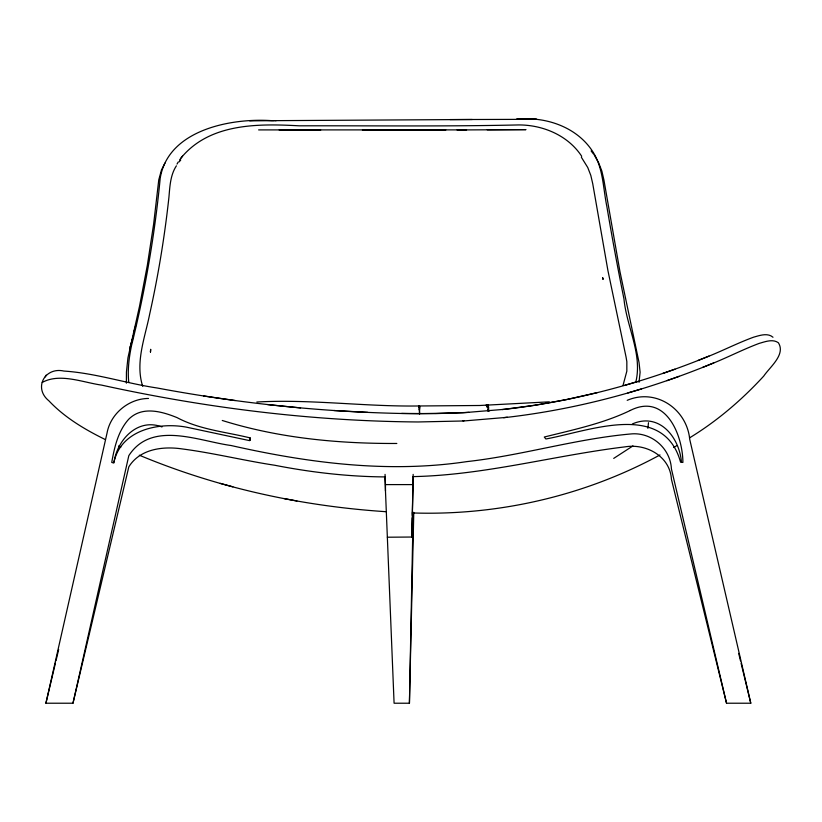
<?xml version="1.0" encoding="UTF-8"?>
<svg xmlns="http://www.w3.org/2000/svg" width="822" height="822" viewBox="0 0 822 822"><rect width="100%" height="100%" fill="white"/><g stroke="black" fill="none" stroke-linecap="round" stroke-linejoin="round"><path stroke-width="1.23" d="M384.902 476.904L394.087 703.221L409.428 703.221L413.158 512.281M387.347 537.218L411.843 537.033M411.843 537.218L412.264 517.798M411.873 535.533L413.158 474.386M409.428 703.221L413.785 512.435M412.315 515.363L413.261 476.904M256.834 402.009C310.922 399.009 364.906 406.798 419.025 405.965L419.117 407.352L419.128 405.976L479.729 405.493L549.332 401.835M488.402 405.205L485.823 405.256M639.023 382.322L640.112 372.202L639.013 362.358L619.952 271.579L603.882 179.823L601.858 171.079L598.632 162.766L594.244 154.998M250.145 437.91L249.672 440.643L186.368 427.142C158.071 421.922 120.228 430.225 113.785 463.063L111.751 462.426C114.392 447.26 118.121 431.026 128.653 419.302C141.949 405.791 161.708 411.39 177.028 417.607C199.838 429.731 225.495 431.827 250.145 437.91L250.145 440.387M164.914 163.177L161.461 170.01L158.769 179.854L153.642 224.036L147.333 265.331L139.524 306.236L127.955 357.796L126.444 371.996L126.393 383.175M385.179 476.914C348.045 476.668 311.035 472.352 274.62 465.231C243.785 460.546 213.401 453.004 182.474 448.966C163.177 446.058 140.048 448.74 128.818 466.845L72.973 703.221L45.909 703.221L107.035 433.071C110.497 413.651 128.859 398.567 148.494 398.454M72.973 703.221L128.818 455.655C151.69 420.206 198.472 441.095 231.074 445.514C308.209 462.94 387.974 473.421 466.824 461.615C521.836 455.522 575.246 438.948 630.351 434.006C651.137 431.642 670.392 448.113 671.42 468.91L726.535 703.221L750.784 703.221L689.73 439.369C686.863 409.079 656.12 388.005 627.207 400.324M45.909 703.221L55.403 663.241M55.999 660.744L58.67 649.493M635.735 382.364C642.783 354.292 626.508 326.663 623.96 298.859L623.764 297.954C617.63 267.561 612 237.075 606.852 206.497C602.999 187.817 603.317 167.38 592.333 150.971C576.099 126.413 544.729 116.231 516.38 119.293L536.766 119.324L450.055 119.57M114.032 462.077C117.341 439.616 137.788 417.617 161.985 426.957M129.568 349.432L133.452 335.869M130.225 346.689L133.411 335.602M133.483 333.259L135.99 324.628M647.87 428.344L648.486 422.714M623.004 385.497L626.837 371.164L626.837 361.639L626.056 357.015L607.961 270.787L592.724 183.676L590.802 175.384L587.74 167.493L581.36 157.238M772.988 337.246C767.553 332.53 759.631 335.499 753.558 337.195C737.149 343.195 721.603 351.313 705.307 357.601C641.479 383.391 574.342 401.259 505.92 409.192L462.95 412.767L418.069 413.723C330.567 412.942 243.209 404.105 157.218 388.005C125.961 383.36 95.568 373.116 63.952 371.061C44.912 366.704 33.075 387.953 48.868 400.797C64.589 417.463 84.604 429.372 105.011 439.421M45.241 376.877L46.135 375.109M177.028 164.081L178.23 161.996M176.401 165.818C170.298 175.076 169.877 186.532 168.931 197.198C164.657 236.52 158.235 275.596 149.655 314.21C145.011 337.523 135.003 362.533 142.72 386.361M179.545 159.971L182.546 156.17M180.984 158.03C209.579 123.033 258.293 123.588 299.208 125.817C372.356 125.643 445.534 126.588 518.661 124.934C542.962 124.862 568.146 135.486 581.709 156.303M179.186 161.862L180.748 159.992M42.261 382.446C59.708 372.715 83.094 382.528 101.558 385.097L101.64 385.117C205.541 407.897 311.641 421.183 418.069 421.963L463.67 420.977L507.369 417.309C576.972 409.181 645.26 390.882 710.095 364.413C726.679 357.94 742.492 349.627 759.158 343.401C765.169 341.726 772.742 338.674 778.393 342.774C785.873 354.621 769.875 366.972 763.73 376.096C741.886 399.872 717.082 421.08 689.483 437.91M632.94 445.914L613.705 458.399M673.701 447.507L676.855 445.586M659.984 454.946C586.723 494.752 502.961 514.654 419.662 513.134L412.274 512.969M702.646 367.403L713.784 362.872M697.97 360.519L708.924 356.101M632.375 423.947C659.491 412.079 679.517 437.479 681.479 462.406M666.919 380.668L679.208 376.322M662.84 373.435L674.924 369.201M627.926 392.947L641.263 389.001M624.484 385.415L637.605 381.562M597.306 392.587L566.584 399.564L534.834 405.267L502.263 409.572M503.65 417.699L507.297 417.206M472.229 119.498L271.856 120.67C231.249 117.823 167.986 129.753 160.187 178.364C154.803 234.66 145.186 290.536 131.561 345.415C129.023 357.498 127.461 370.013 128.766 382.333M469.074 412.377L435.506 413.63L401.639 413.425M412.87 476.616C484.61 475.178 554.069 455.47 624.936 446.87C646.133 443.233 670.115 456.292 671.42 479.236L726.535 703.221M274.99 120.659L276.233 120.639M249.734 120.865L274.168 120.649M396.831 443.469C338.006 443.716 278.617 438.105 222.259 420.474M258.622 129.907L466.567 129.886M487.271 129.784L525.998 129.619L457.094 129.958M445.801 129.979L362.42 130.082M320.714 130.04L279.182 129.958M385.056 474.386L385.467 484.6L412.891 484.6M386.268 511.716C301.715 506.198 217.594 487.898 139.319 455.203M333.968 410.517L367.722 412.367M267.571 404.568L300.544 407.907M203.537 395.937L235.195 400.55M284.032 498.564L296.917 500.988M220.204 483.357L232.873 486.809M118.604 445.966L120.885 447.034M591.121 150.929L593.463 153.981M738.701 653.418L740.509 660.888M741.115 663.375L750.784 703.221M419.025 405.965L419.138 406.941M419.138 406.952L419.559 414.093L419.662 406.181M385.467 484.6L385.467 490.919M602.732 277.836L603.009 279.254L602.732 277.836M150.662 349.412L150.457 352.022L150.662 349.412M463.783 420.802L463.125 420.833L463.783 420.802M630.32 410.445C603.214 423.546 573.324 429.762 544.287 437.027L545.859 438.979C588.542 431.314 663.446 400.448 680.565 462.139L682.897 462.426C682.774 434.478 665.214 392.7 630.32 410.445M488.895 411.072L487.919 411.195L488.905 411.154M488.761 409.037L487.641 409.171L488.761 409.037M488.638 407.322L487.261 407.455L488.638 407.322M419.384 410.014L419.559 406.962L419.384 409.993M488.535 406.058L486.809 406.181L488.535 406.058M488.453 405.328L486.326 405.431L488.463 405.349M419.497 406.181L419.22 406.941L419.497 406.181"/></g></svg>
